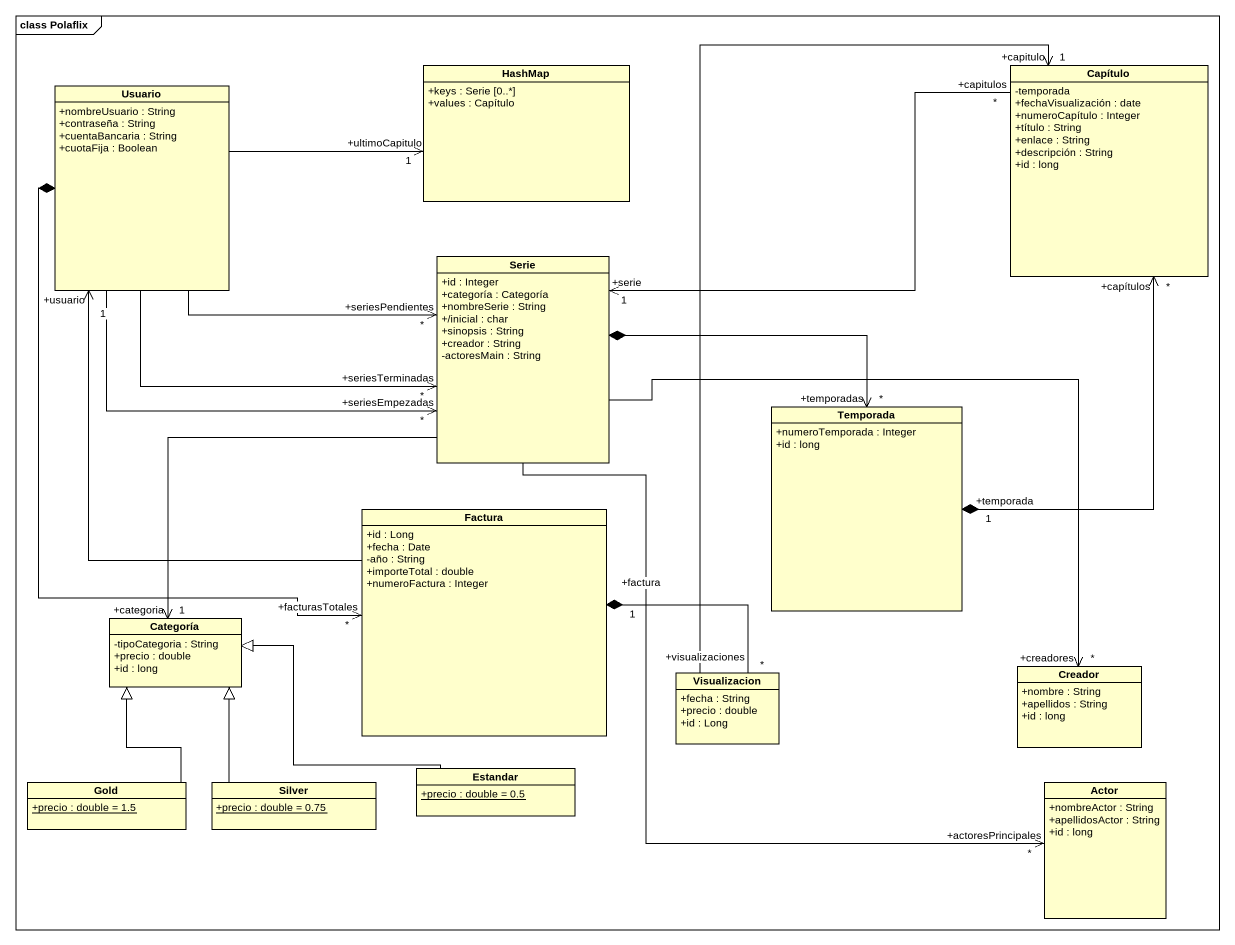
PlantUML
@startuml
mainframe class Polaflix
hide circle
hide empty members
skinparam classAttributeIconSize 0
class HashMap {
  +keys : Serie [0..*]
  +values : Capítulo
}
class Capítulo {
  -temporada
  +fechaVisualización : date
  +numeroCapítulo : Integer
  +título : String
  +enlace : String
  +descripción : String
  +id : long
}
class Usuario {
  +nombreUsuario : String
  +contraseña : String
  +cuentaBancaria : String
  +cuotaFija : Boolean
}
class Serie {
  +id : Integer
  +categoría : Categoría
  +nombreSerie : String
  +/inicial : char
  +sinopsis : String
  +creador : String
  -actoresMain : String
}
class Temporada {
  +numeroTemporada : Integer
  +id : long
}
class Factura {
  +id : Long
  +fecha : Date
  -año : String
  +importeTotal : double
  +numeroFactura : Integer
}
class Categoría {
  -tipoCategoria : String
  +precio : double
  +id : long
}
class Visualizacion {
  +fecha : String
  +precio : double
  +id : Long
}
class Creador {
  +nombre : String
  +apellidos : String
  +id : long
}
class Estandar {
  {static} +precio : double = 0.5
}
class Gold {
  {static} +precio : double = 1.5
}
class Silver {
  {static} +precio : double = 0.75
}
class "Actor" as Actor_ {
  +nombreActor : String
  +apellidosActor : String
  +id : long
}
Capítulo "+capitulos\n*" -left-> "1\n+serie" Serie
Usuario -right-> "+ultimoCapitulo\n1" HashMap
Usuario -right-> "*\n+seriesPendientes" Serie
Usuario -right-> "*\n+seriesTerminadas" Serie
Usuario -right-> "*\n+seriesEmpezadas" Serie
Usuario *--> "*\n+facturasTotales" Factura
Serie *-right-> "*\n+temporadas" Temporada
Serie --> "1\n+categoria" Categoría
Serie --> "*\n+creadores" Creador
Serie --> "*\n+actoresPrincipales" Actor_
Temporada "+temporada\n1" *-up-> "*\n+capítulos" Capítulo
Factura -up-> "1\n+usuario" Usuario
Factura "+factura\n1" *-right- "+visualizaciones\n*" Visualizacion
Visualizacion -up-> "+capitulo\n1" Capítulo
Estandar -left-|> Categoría
Gold -up-|> Categoría
Silver -up-|> Categoría
@enduml
